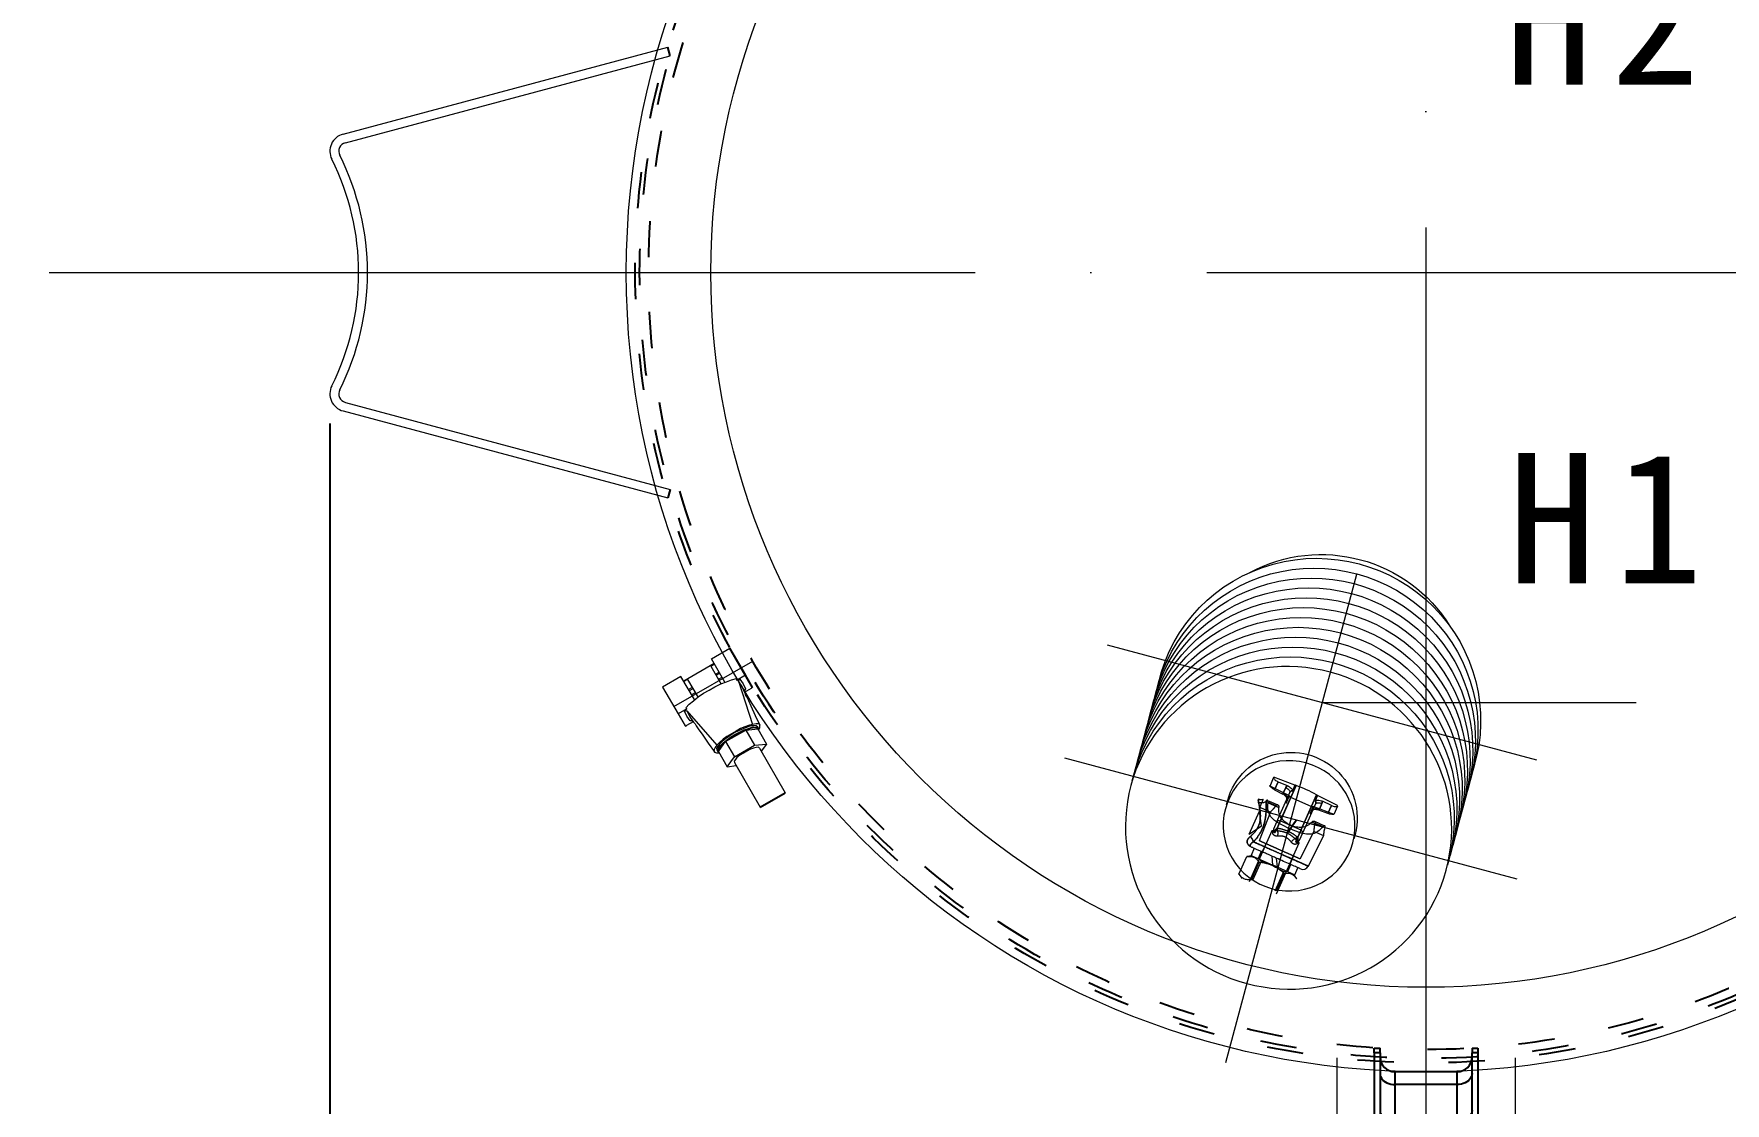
# Model space of a CAD drawing. Header units: millimetres. Extents: x 89051 to 218395, y -330386 to -125649.
# Drawn here: x 90001 to 90571, y -134581 to -134220 of the extents above; entities that cross this region are included whole.
import ezdxf

# ---------------------------------------------------------------- set-up
doc = ezdxf.new("R2010")
doc.units = ezdxf.units.MM
doc.header["$LTSCALE"] = 13
for name, pattern in [('1 实线', [0]), ('ACAD_ISO03W100', [1.18, 0.47, -0.71]), ('ACAD_ISO04W100', [30, 24, -3, 0, -3]), ('CENTER', [50.8, 31.75, -6.35, 6.35, -6.35]), ('HIDDEN', [9.525, 6.35, -3.175])]:
    doc.linetypes.add(name, pattern=pattern)
doc.layers.get('0').update_dxf_attribs({"color": 1, "linetype": 'CENTER'})
for name, color, linetype in [('CORE', 5, 'Continuous'), ('PDF_Visible (ANSI)', 7, 'Continuous'), ('PDF_Visible Narrow (ANSI)', 7, 'Continuous'), ('几何体', 7, 'Continuous'), ('粗实线', 4, 'Continuous')]:
    doc.layers.add(name, color=color, linetype=linetype)
doc.layers.add('图层1', color=1, linetype='CENTER', lineweight=13)
doc.layers.add('标注、文本', color=3, linetype='Continuous', lineweight=25)
doc.styles.get("Standard").update_dxf_attribs({"font": 'gbenor.shx', "bigfont": 'gbcbig.shx'})
doc.dimstyles.new('1-15', dxfattribs={"dimscale": 20, "dimtxt": 3.5, "dimasz": 2, "dimexe": 1.5, "dimexo": 0.5, "dimgap": 0.5, "dimtad": 1, "dimtoh": 1, "dimdec": 1, "dimdsep": 46, "dimtxsty": 'Standard', "dimcen": 2.5, "dimclrd": 3, "dimclre": 3, "dimclrt": 3, "dimadec": 0, "dimazin": 2, "dimtfac": 1, "dimtdec": 1, "dimtmove": 0, "dimatfit": 2, "dimfxl": 1, "dimarcsym": 0})

# ---------------------------------------------------------------- blocks, each defined once
blk = doc.blocks.new('*D565')
at = {"layer": 'Defpoints', "color": 0, "transparency": 16777216}
for p in [(89944.6, -133975.78), (90470.03, -133975.78), (90470.03, -134777.78)]:
    blk.add_point(p, dxfattribs=at)
at = {"layer": '标注、文本', "color": 3, "lineweight": -2, "transparency": 16777216}
for p, q in [((90460.03, -133975.78), (89914.6, -133975.78)), ((89944.6, -134737.78), (89944.6, -134015.78)), ((90460.03, -134777.78), (89914.6, -134777.78))]:
    blk.add_line(p, q, dxfattribs=at)
at = {"layer": '标注、文本', "color": 3, "transparency": 16777216}
for points in [[(89937.93, -134015.78), (89951.27, -134015.78), (89944.6, -133975.78)], [(89937.93, -134737.78), (89951.27, -134737.78), (89944.6, -134777.78)]]:
    blk.add_solid(points, dxfattribs=at)
at = {"layer": '标注、文本', "color": 3, "transparency": 16777216, "insert": (89899.6, -134376.78), "char_height": 70, "attachment_point": 5, "rotation": 90}
blk.add_mtext('838', dxfattribs=at)
blk = doc.blocks.new('*D567')
at = {"layer": 'Defpoints', "color": 0, "transparency": 16777216}
for p in [(90825.93, -134295.7), (90100.62, -134341.66), (90825.93, -134923.23)]:
    blk.add_point(p, dxfattribs=at)
at = {"layer": '标注、文本', "color": 3, "lineweight": -2, "transparency": 16777216}
for p, q in [((90825.93, -134305.7), (90825.93, -134953.23)), ((90100.62, -134351.66), (90100.62, -134953.23)), ((90140.62, -134923.23), (90785.93, -134923.23))]:
    blk.add_line(p, q, dxfattribs=at)
at = {"layer": '标注、文本', "color": 3, "transparency": 16777216}
for points in [[(90140.62, -134916.56), (90140.62, -134929.9), (90100.62, -134923.23)], [(90785.93, -134916.56), (90785.93, -134929.9), (90825.93, -134923.23)]]:
    blk.add_solid(points, dxfattribs=at)
at = {"layer": '标注、文本', "color": 3, "transparency": 16777216, "insert": (90463.27, -134878.23), "char_height": 70, "attachment_point": 5}
blk.add_mtext('761', dxfattribs=at)
blk = doc.blocks.new('*D580')
at = {"layer": 'Defpoints', "color": 0, "transparency": 16777216}
for p in [(90794.78, -134113.29), (90674.31, -134182.84), (90940.67, -134217.79), (90006.08, -134300.78), (90933.98, -134300.78)]:
    blk.add_point(p, dxfattribs=at)
at = {"layer": '标注、文本', "color": 3, "lineweight": -2, "transparency": 16777216}
for p, q in [((90803.44, -134108.29), (90909.88, -134046.83)), ((90943.98, -134300.78), (90977.93, -134300.78))]:
    blk.add_line(p, q, dxfattribs=at)
blk.add_arc((90470.03, -134300.78), 477.9, 4.797, 25.203, dxfattribs=at)
at = {"layer": '标注、文本', "color": 3, "transparency": 16777216}
for points in [[(90896.53, -134100.36), (90908.34, -134094.19), (90883.9, -134061.83)], [(90952.92, -134260.53), (90939.6, -134261.09), (90947.93, -134300.78)]]:
    blk.add_solid(points, dxfattribs=at)
at = {"layer": '标注、文本', "color": 3, "transparency": 16777216, "insert": (90975.11, -134165.44), "char_height": 70, "attachment_point": 5, "rotation": 285}
blk.add_mtext('30°', dxfattribs=at)
blk = doc.blocks.new('WRWEF RGERG')
at = {"layer": '几何体'}
for p, q in [((96038.29, -127924.02), (96038.29, -127922.02)), ((96096.7, -127922.02), (96038.29, -127922.02)), ((96096.7, -127924.02), (96096.7, -127922.02)), ((96096.7, -127922.02), (96098.29, -127922.02)), ((96098.29, -127922.02), (96098.29, -127924.02)), ((96096.7, -127924.02), (96038.29, -127924.02)), ((96055.79, -127929.02), (96055.79, -127950.02)), ((96073.53, -127950.02), (96073.53, -127929.02)), ((96086, -127929.02), (96073.53, -127929.02)), ((96086, -127950.02), (96086, -127929.02)), ((96090.29, -127929.02), (96086, -127929.02)), ((96090.29, -127950.02), (96090.29, -127929.02)), ((96096.7, -127924.02), (96098.29, -127924.02)), ((96059.27, -127944.52), (96059.27, -127934.52)), ((96069.27, -127934.52), (96069.27, -127944.52)), ((96073.53, -127950.02), (96086, -127950.02)), ((96086, -127950.02), (96090.29, -127950.02)), ((96038.29, -127955.02), (96096.7, -127955.02)), ((96038.29, -127957.02), (96038.29, -127955.02)), ((96096.7, -127957.02), (96038.29, -127957.02)), ((96096.7, -127957.02), (96096.7, -127955.02)), ((96098.29, -127955.02), (96096.7, -127955.02)), ((96098.29, -127957.02), (96096.7, -127957.02)), ((96098.29, -127955.02), (96098.29, -127957.02))]:
    blk.add_line(p, q, dxfattribs=at)
at = {"layer": '几何体', "flags": 128}
for points in [[(96077.26, -127924.02), (96076.73, -127924.07), (96076.21, -127924.22), (96075.71, -127924.47), (96075.24, -127924.81), (96074.82, -127925.24), (96074.44, -127925.74), (96074.12, -127926.31), (96073.86, -127926.94), (96073.68, -127927.61), (96073.56, -127928.3), (96073.53, -127929.02)], [(96089.74, -127924.02), (96089.21, -127924.07), (96088.68, -127924.22), (96088.18, -127924.47), (96087.72, -127924.81), (96087.29, -127925.24), (96086.91, -127925.74), (96086.59, -127926.31), (96086.34, -127926.94), (96086.15, -127927.61), (96086.04, -127928.3), (96086, -127929.02)], [(96077.26, -127955.02), (96076.73, -127954.96), (96076.21, -127954.81), (96075.71, -127954.56), (96075.24, -127954.22), (96074.82, -127953.79), (96074.44, -127953.29), (96074.12, -127952.72), (96073.86, -127952.09), (96073.68, -127951.42), (96073.56, -127950.73), (96073.53, -127950.02)], [(96089.74, -127955.02), (96089.21, -127954.96), (96088.68, -127954.81), (96088.18, -127954.56), (96087.72, -127954.22), (96087.29, -127953.79), (96086.91, -127953.29), (96086.59, -127952.72), (96086.34, -127952.09), (96086.15, -127951.42), (96086.04, -127950.73), (96086, -127950.02)]]:
    blk.add_lwpolyline(points, dxfattribs=at)
at = {"layer": '几何体'}
for centre, start, end in [((96095.29, -127929.02), 90, 180), ((96095.29, -127950.02), 180, 270)]:
    blk.add_arc(centre, 5, start, end, dxfattribs=at)
for points, knots in [([(96055.79, -127929.02), (96055.79, -127928.68), (96055.79, -127928.36), (96055.79, -127927.71), (96055.79, -127927.39), (96055.79, -127926.79), (96055.79, -127926.5), (96055.79, -127925.96), (96055.79, -127925.7), (96055.79, -127925.24), (96055.79, -127925.03), (96055.79, -127924.67), (96055.79, -127924.52), (96055.79, -127924.27), (96055.79, -127924.17), (96055.79, -127924.05), (96055.79, -127924.02), (96055.79, -127924.02)], [0, 0, 0, 0, 0.125, 0.125, 0.25, 0.25, 0.375, 0.375, 0.5, 0.5, 0.625, 0.625, 0.75, 0.75, 0.875, 0.875, 1, 1, 1, 1]), ([(96073.53, -127929.02), (96073.46, -127929.02), (96073.39, -127929.02), (96073.25, -127929.02), (96073.04, -127929.02), (96072.82, -127929.02), (96072.39, -127929.02), (96072.09, -127929.02), (96071.16, -127929.02), (96070.52, -127929.02), (96069.5, -127929.02), (96069.15, -127929.02), (96068.44, -127929.02), (96068.08, -127929.02), (96066.98, -127929.02), (96066.24, -127929.02), (96064.71, -127929.02), (96063.93, -127929.02), (96062.33, -127929.02), (96061.51, -127929.02), (96059.88, -127929.02), (96059.06, -127929.02), (96057.43, -127929.02), (96056.6, -127929.02), (96055.79, -127929.02)], [0, 0, 0, 0, 0.015625, 0.015625, 0.03125, 0.0625, 0.0625, 0.125, 0.125, 0.25, 0.25, 0.3125, 0.3125, 0.375, 0.375, 0.5, 0.5, 0.625, 0.625, 0.75, 0.75, 0.875, 0.875, 1, 1, 1, 1]), ([(96059.27, -127934.52), (96059.27, -127934.18), (96059.3, -127933.84), (96059.43, -127933.19), (96059.54, -127932.86), (96059.8, -127932.24), (96059.96, -127931.95), (96060.34, -127931.4), (96060.56, -127931.14), (96061.05, -127930.67), (96061.31, -127930.47), (96061.88, -127930.11), (96062.18, -127929.96), (96062.79, -127929.73), (96063.11, -127929.64), (96063.76, -127929.53), (96064.08, -127929.51), (96064.73, -127929.53), (96065.05, -127929.57), (96065.66, -127929.7), (96065.96, -127929.8), (96066.55, -127930.05), (96066.82, -127930.21), (96067.34, -127930.56), (96067.58, -127930.76), (96068.03, -127931.21), (96068.23, -127931.45), (96068.5, -127931.85), (96068.58, -127931.98), (96068.74, -127932.27), (96068.81, -127932.42), (96069, -127932.87), (96069.1, -127933.19), (96069.23, -127933.84), (96069.27, -127934.17), (96069.27, -127934.52)], [0, 0, 0, 0, 0.0625, 0.0625, 0.125, 0.125, 0.1875, 0.1875, 0.25, 0.25, 0.3125, 0.3125, 0.375, 0.375, 0.4375, 0.4375, 0.5, 0.5, 0.5625, 0.5625, 0.625, 0.625, 0.6875, 0.6875, 0.75, 0.75, 0.8125, 0.8125, 0.84375, 0.84375, 0.875, 0.875, 0.9375, 0.9375, 1, 1, 1, 1]), ([(96069.27, -127944.52), (96069.27, -127944.85), (96069.23, -127945.19), (96069.1, -127945.84), (96069, -127946.16), (96068.74, -127946.76), (96068.59, -127947.05), (96068.23, -127947.58), (96068.02, -127947.83), (96067.58, -127948.27), (96067.33, -127948.48), (96066.81, -127948.83), (96066.54, -127948.98), (96065.96, -127949.23), (96065.66, -127949.33), (96065.04, -127949.46), (96064.73, -127949.5), (96064.09, -127949.52), (96063.76, -127949.5), (96063.12, -127949.39), (96062.8, -127949.31), (96062.33, -127949.13), (96062.18, -127949.06), (96061.88, -127948.91), (96061.74, -127948.83), (96061.32, -127948.57), (96061.05, -127948.36), (96060.56, -127947.89), (96060.35, -127947.64), (96059.97, -127947.09), (96059.8, -127946.79), (96059.54, -127946.17), (96059.44, -127945.85), (96059.3, -127945.19), (96059.27, -127944.85), (96059.27, -127944.52)], [0, 0, 0, 0, 0.0625, 0.0625, 0.125, 0.125, 0.1875, 0.1875, 0.25, 0.25, 0.3125, 0.3125, 0.375, 0.375, 0.4375, 0.4375, 0.5, 0.5, 0.5625, 0.5625, 0.625, 0.625, 0.65625, 0.65625, 0.6875, 0.6875, 0.75, 0.75, 0.8125, 0.8125, 0.875, 0.875, 0.9375, 0.9375, 1, 1, 1, 1]), ([(96055.79, -127950.02), (96056.61, -127950.02), (96057.42, -127950.02), (96059.04, -127950.02), (96059.86, -127950.02), (96061.49, -127950.02), (96062.31, -127950.02), (96063.91, -127950.02), (96064.69, -127950.02), (96066.22, -127950.02), (96066.97, -127950.02), (96068.07, -127950.02), (96068.43, -127950.02), (96069.14, -127950.02), (96069.49, -127950.02), (96071.19, -127950.02), (96072.43, -127950.02), (96073.53, -127950.02)], [0, 0, 0, 0, 0.125, 0.125, 0.25, 0.25, 0.375, 0.375, 0.5, 0.5, 0.625, 0.625, 0.6875, 0.6875, 0.75, 0.75, 1, 1, 1, 1]), ([(96055.79, -127955.02), (96055.79, -127955.02), (96055.79, -127954.98), (96055.79, -127954.89), (96055.79, -127954.85), (96055.79, -127954.76), (96055.79, -127954.7), (96055.79, -127954.51), (96055.79, -127954.36), (96055.79, -127954), (96055.79, -127953.79), (96055.79, -127953.33), (96055.79, -127953.08), (96055.79, -127952.67), (96055.79, -127952.53), (96055.79, -127952.24), (96055.79, -127952.1), (96055.79, -127951.64), (96055.79, -127951.33), (96055.79, -127950.68), (96055.79, -127950.35), (96055.79, -127950.02)], [0, 0, 0, 0, 0.125, 0.125, 0.1875, 0.1875, 0.25, 0.25, 0.375, 0.375, 0.5, 0.5, 0.625, 0.625, 0.6875, 0.6875, 0.75, 0.75, 0.875, 0.875, 1, 1, 1, 1])]:
    blk.add_open_spline(points, degree=3, knots=knots, dxfattribs=at)

msp = doc.modelspace()

# ---------------------------------------------------------------- linework, layer by layer
at = {"color": 7, "linetype": '1 实线', "lineweight": 0}
for p, q in [((90105.06, -134254.1), (90214.54, -134224.77)), ((90105.84, -134257), (90215.32, -134227.67)), ((90105.84, -134344.55), (90215.32, -134373.89)), ((90105.06, -134347.45), (90214.54, -134376.79)), ((90440.03, -134565.58), (90440.03, -134777.78)), ((90500.03, -134565.58), (90500.03, -134777.78))]:
    msp.add_line(p, q, dxfattribs=at)
at = {"color": 7, "linetype": 'Continuous', "lineweight": 15}
for p, q in [((90417.46, -134473.91), (90418.69, -134471.15)), ((90418.69, -134471.15), (90418.76, -134470.97)), ((90425.8, -134473.68), (90418.76, -134470.97)), ((90420.18, -134472.46), (90418.97, -134475.17)), ((90420.18, -134472.46), (90423.27, -134473.76)), ((90418.97, -134475.17), (90421.83, -134476.68)), ((90420.77, -134483.67), (90424.13, -134476.12)), ((90421.83, -134476.68), (90421.95, -134476.36)), ((90421.95, -134476.36), (90422.81, -134474.44)), ((90421.95, -134476.36), (90422.28, -134476.54)), ((90422.28, -134476.54), (90422.58, -134476.74)), ((90422.58, -134476.74), (90422.85, -134476.96)), ((90422.81, -134474.44), (90423.27, -134473.76)), ((90422.81, -134474.44), (90423.14, -134474.62)), ((90422.85, -134476.96), (90423.06, -134477.19)), ((90423.06, -134477.19), (90423.21, -134477.42)), ((90423.14, -134474.62), (90423.44, -134474.82)), ((90423.21, -134477.42), (90423.3, -134477.65)), ((90423.32, -134477.86), (90423.28, -134478.05)), ((90423.3, -134477.65), (90423.32, -134477.86)), ((90423.44, -134474.82), (90423.7, -134475.04)), ((90423.7, -134475.04), (90423.91, -134475.27)), ((90423.91, -134475.27), (90424.06, -134475.5)), ((90424.06, -134475.5), (90424.15, -134475.73)), ((90424.18, -134475.94), (90424.13, -134476.12)), ((90424.15, -134475.73), (90424.18, -134475.94)), ((90425.8, -134473.68), (90425, -134475.49)), ((90433.51, -134477.11), (90432.7, -134478.93)), ((90440.23, -134480.53), (90433.51, -134477.11)), ((90414.72, -134479.45), (90414.64, -134479.62)), ((90416.11, -134479), (90416.09, -134479.04)), ((90416.64, -134478.75), (90416.57, -134478.72)), ((90416.64, -134478.75), (90420.11, -134480.29)), ((90420.45, -134481.15), (90416.84, -134479.54)), ((90429.48, -134487.46), (90432.81, -134479.99)), ((90431.96, -134481.91), (90432.07, -134481.75)), ((90432.07, -134481.75), (90432.24, -134481.63)), ((90432.24, -134481.63), (90432.46, -134481.55)), ((90432.46, -134481.55), (90432.74, -134481.5)), ((90432.74, -134481.5), (90433.05, -134481.51)), ((90432.81, -134479.99), (90432.92, -134479.83)), ((90432.92, -134479.83), (90433.09, -134479.71)), ((90433.05, -134481.51), (90433.39, -134481.55)), ((90433.09, -134479.71), (90433.32, -134479.62)), ((90433.32, -134479.62), (90433.59, -134479.58)), ((90433.39, -134481.55), (90433.74, -134481.64)), ((90433.59, -134479.58), (90433.91, -134479.58)), ((90433.74, -134481.64), (90434.09, -134481.77)), ((90433.91, -134479.58), (90434.24, -134479.63)), ((90434.09, -134481.77), (90433.93, -134482.07)), ((90436.98, -134483.19), (90433.93, -134482.07)), ((90434.95, -134479.85), (90434.09, -134481.77)), ((90434.24, -134479.63), (90434.6, -134479.72)), ((90434.6, -134479.72), (90434.95, -134479.85)), ((90435.15, -134479.04), (90434.95, -134479.85)), ((90438.18, -134480.47), (90435.15, -134479.04)), ((90436.98, -134483.19), (90438.18, -134480.47)), ((90440.15, -134480.71), (90438.92, -134483.47)), ((90440.15, -134480.71), (90440.23, -134480.53)), ((90435.15, -134487.7), (90431.54, -134486.09)), ((90432.41, -134485.77), (90435.87, -134487.31)), ((90435.95, -134487.34), (90435.87, -134487.31)), ((90412.15, -134494.92), (90411.1, -134497.29)), ((90430.27, -134501.01), (90435.57, -134490.6)), ((90406.97, -134503.63), (90409.63, -134497.66)), ((90411.48, -134497.47), (90409.63, -134497.66)), ((90411.1, -134497.29), (90418.45, -134500.57)), ((90411.19, -134505.51), (90413.85, -134499.54)), ((90418.45, -134500.57), (90418.14, -134497.58)), ((90419.82, -134501.18), (90418.45, -134500.57)), ((90419.51, -134498.19), (90419.82, -134501.18)), ((90419.82, -134501.18), (90425.8, -134503.84)), ((90406.97, -134503.63), (90408.07, -134505.14)), ((90419.63, -134509.27), (90422.29, -134503.3)), ((90426.51, -134505.18), (90425.41, -134503.67)), ((90425.8, -134503.84), (90426.86, -134501.47))]:
    msp.add_line(p, q, dxfattribs=at)
at = {"color": 7, "linetype": 'HIDDEN', "lineweight": 0}
for p, q in [((90418.97, -134475.17), (90420.18, -134472.46)), ((90424.02, -134477.26), (90417.33, -134473.85)), ((90426.23, -134473.74), (90419.85, -134488.07)), ((90424.51, -134477.73), (90420.97, -134485.68)), ((90421.95, -134476.36), (90421.83, -134476.68)), ((90422.81, -134474.44), (90421.95, -134476.36)), ((90421.95, -134476.36), (90422.28, -134476.54)), ((90422.28, -134476.54), (90422.58, -134476.74)), ((90422.58, -134476.74), (90422.85, -134476.96)), ((90423.27, -134473.76), (90422.81, -134474.44)), ((90422.81, -134474.44), (90423.14, -134474.62)), ((90422.85, -134476.96), (90423.06, -134477.19)), ((90422.95, -134479.66), (90424.02, -134477.26)), ((90423.06, -134477.19), (90423.21, -134477.42)), ((90423.14, -134474.62), (90423.44, -134474.82)), ((90423.21, -134477.42), (90423.3, -134477.65)), ((90423.32, -134477.86), (90423.28, -134478.05)), ((90423.3, -134477.65), (90423.32, -134477.86)), ((90423.44, -134474.82), (90423.7, -134475.04)), ((90423.7, -134475.04), (90423.91, -134475.27)), ((90423.91, -134475.27), (90424.06, -134475.5)), ((90424.06, -134475.5), (90424.15, -134475.73)), ((90424.18, -134475.94), (90424.13, -134476.12)), ((90424.15, -134475.73), (90424.18, -134475.94)), ((90431.36, -134480.78), (90424.51, -134477.73)), ((90433.18, -134476.84), (90426.8, -134491.17)), ((90410.49, -134490.18), (90413.94, -134482.42)), ((90417.6, -134482.6), (90413.84, -134492.39)), ((90414.55, -134487.34), (90413.94, -134482.42)), ((90414.64, -134479.62), (90413.99, -134481.07)), ((90413.99, -134481.07), (90417.6, -134482.68)), ((90416.09, -134479.04), (90419.45, -134480.53)), ((90416.64, -134478.75), (90416.57, -134478.72)), ((90416.84, -134479.54), (90420.45, -134481.15)), ((90418.7, -134488.33), (90420.77, -134483.67)), ((90420.11, -134480.29), (90420.01, -134480.25)), ((90431.36, -134480.78), (90427.82, -134488.73)), ((90430.97, -134483.23), (90432.04, -134480.83)), ((90431.96, -134481.91), (90432.07, -134481.75)), ((90439.05, -134483.52), (90432.04, -134480.83)), ((90432.07, -134481.75), (90432.24, -134481.63)), ((90432.24, -134481.63), (90432.46, -134481.55)), ((90432.46, -134481.55), (90432.74, -134481.5)), ((90432.74, -134481.5), (90433.05, -134481.51)), ((90432.81, -134479.99), (90432.92, -134479.83)), ((90432.92, -134479.83), (90433.09, -134479.71)), ((90433.05, -134481.51), (90433.39, -134481.55)), ((90433.09, -134479.71), (90433.32, -134479.62)), ((90433.32, -134479.62), (90433.59, -134479.58)), ((90433.39, -134481.55), (90433.74, -134481.64)), ((90433.59, -134479.58), (90433.91, -134479.58)), ((90433.74, -134481.64), (90434.09, -134481.77)), ((90433.91, -134479.58), (90434.24, -134479.63)), ((90433.93, -134482.07), (90434.09, -134481.77)), ((90434.09, -134481.77), (90434.95, -134479.85)), ((90434.24, -134479.63), (90434.6, -134479.72)), ((90434.6, -134479.72), (90434.95, -134479.85)), ((90434.95, -134479.85), (90435.15, -134479.04)), ((90438.18, -134480.47), (90436.98, -134483.19)), ((90418.11, -134489.04), (90410.46, -134506.21)), ((90410.49, -134490.18), (90414.55, -134487.34)), ((90419.16, -134489.62), (90419.85, -134488.07)), ((90419.85, -134488.07), (90421.33, -134484.74)), ((90420.97, -134485.68), (90427.82, -134488.73)), ((90426.8, -134491.17), (90428.28, -134487.85)), ((90427.38, -134492.19), (90429.48, -134487.46)), ((90427.61, -134498.52), (90432.37, -134489.18)), ((90431.54, -134486.09), (90435.15, -134487.7)), ((90432.32, -134489.23), (90435.52, -134490.65)), ((90432.5, -134485.81), (90432.41, -134485.77)), ((90432.67, -134486.42), (90436.03, -134487.92)), ((90435.95, -134487.34), (90435.87, -134487.31)), ((90416.02, -134493.36), (90414.8, -134496.1)), ((90419.6, -134510.28), (90427.24, -134493.11)), ((90426.11, -134492.72), (90426.8, -134491.17)), ((90414.43, -134499.29), (90411.54, -134505.8)), ((90414.53, -134495.98), (90413.47, -134498.35)), ((90413.88, -134498.53), (90414.43, -134499.29)), ((90414.43, -134499.29), (90416.16, -134500.06)), ((90423.43, -134502.78), (90424.49, -134500.41)), ((90424.21, -134500.29), (90425.43, -134497.55)), ((90419.19, -134509.2), (90422.08, -134502.7)), ((90420.52, -134502), (90422.08, -134502.7)), ((90422.08, -134502.7), (90423.02, -134502.6)), ((90427.71, -134501.85), (90427.71, -134501.85))]:
    msp.add_line(p, q, dxfattribs=at)
at = {"color": 8, "linetype": 'Continuous', "lineweight": 15}
for p, q in [((90421.33, -134484.74), (90426.23, -134473.74)), ((90428.28, -134487.85), (90433.18, -134476.84))]:
    msp.add_line(p, q, dxfattribs=at)
at = {"color": 7, "linetype": '1 实线', "lineweight": 0}
for radius in [269.5, 241]:
    msp.add_circle((90470.03, -134300.78), radius, dxfattribs=at)
for centre, radius, start, end in [((90106.62, -134259.9), 6, 105, 206.6929), ((90106.62, -134259.9), 3, 105, 206.6929), ((90025.32, -134300.78), 88, 333.3071, 26.6929), ((90025.32, -134300.78), 85, 333.3071, 26.6929), ((90106.62, -134341.66), 6, 153.3071, 255), ((90106.62, -134341.66), 3, 153.3071, 255)]:
    msp.add_arc(centre, radius, start, end, dxfattribs=at)
at = {"color": 7, "linetype": 'HIDDEN', "lineweight": 0}
for centre, radius, start, end in [((90424.92, -134476.82), 1, 206.357, 246), ((90414.21, -134477.18), 2.33, 254.2545, 282.6116), ((90431.77, -134479.87), 1, 246, 285.643), ((90450.37, -134428.88), 68.3, 241.8525, 242.8056), ((90419.61, -134488.74), 1, 156, 242.8056), ((90420.57, -134486.59), 1, 66, 156), ((90414.92, -134489.86), 5.25, 349.5748, 19.9518), ((90427.42, -134489.64), 1, 336, 66), ((90409.06, -134493.28), 2.86, 11.276, 53.7202), ((90428.77, -134496.03), 5.25, 112.0482, 142.4252), ((90426.46, -134491.79), 1, 249.1944, 336), ((90450.37, -134428.88), 68.3, 249.1944, 250.1516)]:
    msp.add_arc(centre, radius, start, end, dxfattribs=at)
at = {"color": 7, "linetype": 'Continuous', "lineweight": 15}
for centre, radius, start, end in [((90425.87, -134474.67), 1, 69.1944, 93.9344), ((90401.97, -134537.58), 68.3, 62.8056, 69.1944), ((90432.72, -134477.73), 1, 38.0656, 62.8056), ((90414.21, -134477.18), 2.33, 254.2545, 282.6116), ((90409.06, -134493.28), 2.86, 11.276, 53.7202), ((90412.11, -134492.71), 2, 232.5294, 246), ((90428.53, -134500.02), 2, 245.9999, 332.7374)]:
    msp.add_arc(centre, radius, start, end, dxfattribs=at)
at = {"color": 7, "linetype": '1 实线', "lineweight": 0, "extrusion": (0, 0, -1)}
for centre, major_axis, ratio, start_param, end_param in [((90435.03, -134445.78), (-48.78, 13.07), 0.987688, 7.090375, 8.617588), ((90432.6, -134454.84), (-53.13, 14.24), 0.987688, 6.251503, 9.45646), ((90433.49, -134451.51), (-53.13, 14.24), 0.987688, 6.251503, 9.45646), ((90430.82, -134461.49), (-53.13, 14.24), 0.987688, 6.251503, 9.45646), ((90431.71, -134458.16), (-53.13, 14.24), 0.987688, 6.251503, 9.45646), ((90429.93, -134464.81), (-53.13, 14.24), 0.987688, 6.251503, 9.45646), ((90428.15, -134471.46), (-53.13, 14.24), 0.987688, 6.251503, 9.45646), ((90429.04, -134468.14), (-53.13, 14.24), 0.987688, 6.251503, 9.45646), ((90426.37, -134478.11), (-53.13, 14.24), 0.987688, 6.251503, 9.45646), ((90427.26, -134474.78), (-53.13, 14.24), 0.987688, 6.251503, 9.45646), ((90424.59, -134484.76), (-53.13, 14.24), 0.987688, 6.252151, 9.455812), ((90425.48, -134481.43), (-53.13, 14.24), 0.987688, 6.251503, 9.45646), ((90424.65, -134484.54), (-21.47, 5.75), 0.987515, 6.216989, 9.490974)]:
    msp.add_ellipse(centre, major_axis=major_axis, ratio=ratio, start_param=start_param, end_param=end_param, dxfattribs=at)
for centre, major_axis, ratio in [((90423.71, -134488.01), (-53.13, 14.24), 0.987688), ((90423.89, -134487.34), (-21.47, 5.75), 0.987515)]:
    msp.add_ellipse(centre, major_axis=major_axis, ratio=ratio, dxfattribs=at)
at = {"color": 7, "linetype": 'Continuous', "lineweight": 15}
for centre, start_param, end_param in [((90419.28, -134474.72), 1.570796, 1.571747), ((90437.1, -134482.66), 4.711438, 4.712389)]:
    msp.add_ellipse(centre, major_axis=(1.63, 3.65), ratio=0.5, start_param=start_param, end_param=end_param, dxfattribs=at)
for points, knots in [([(90418.69, -134471.15), (90418.68, -134471.21), (90418.68, -134471.32), (90418.92, -134471.64), (90419.32, -134472), (90419.78, -134472.28), (90420.08, -134472.41), (90420.18, -134472.46)], [0, 0, 0, 0, 0.226703, 0.453689, 0.674639, 0.893771, 1, 1, 1, 1]), ([(90415.14, -134478.41), (90415.04, -134478.46), (90414.71, -134478.59), (90414.16, -134478.59), (90413.79, -134478.43), (90413.64, -134478.37)], [0, 0, 0, 0, 0.216465, 0.685811, 1, 1, 1, 1]), ([(90415.16, -134478.46), (90415.15, -134478.48), (90415.13, -134478.51), (90414.91, -134479.02), (90414.75, -134479.38), (90414.72, -134479.45)], [0, 0, 0, 0, 0.4993083, 0.9062927, 1, 1, 1, 1]), ([(90418.97, -134475.17), (90418.78, -134475.06), (90418.4, -134474.84), (90417.94, -134474.45), (90417.63, -134474.14), (90417.48, -134473.94), (90417.46, -134473.92), (90417.45, -134473.91)], [0, 0, 0, 0, 0.212122, 0.424388, 0.632518, 0.834235, 1, 1, 1, 1]), ([(90423.17, -134478.44), (90423.17, -134478.27), (90423.18, -134477.91), (90422.85, -134477.43), (90422.38, -134477), (90422, -134476.78), (90421.83, -134476.68)], [0, 0, 0, 0, 0.231812, 0.512298, 0.79357, 1, 1, 1, 1]), ([(90423.27, -134473.76), (90423.52, -134473.88), (90424.02, -134474.12), (90424.6, -134474.59), (90424.91, -134475), (90425.04, -134475.32), (90425.01, -134475.44), (90425, -134475.49)], [0, 0, 0, 0, 0.272264, 0.543354, 0.806307, 0.917665, 1, 1, 1, 1]), ([(90425, -134475.49), (90424.98, -134475.49), (90424.84, -134475.5), (90424.6, -134475.57), (90424.31, -134475.79), (90424.19, -134476.01), (90424.13, -134476.12)], [0, 0, 0, 0, 0.05344, 0.349924, 0.66436, 1, 1, 1, 1]), ([(90410.75, -134490.97), (90411.32, -134490.47), (90412.35, -134489.57), (90413.6, -134487.63), (90414.18, -134485.53), (90414.25, -134483.33), (90413.97, -134481.13), (90413.71, -134480), (90413.58, -134479.42)], [0, 0, 0, 0, 0.182869, 0.330834, 0.479144, 0.627187, 0.808681, 1, 1, 1, 1]), ([(90416.11, -134479), (90416.14, -134479.53), (90416.21, -134480.78), (90416.16, -134483.14), (90415.78, -134485.77), (90414.96, -134488.29), (90413.58, -134490.75), (90412.47, -134492.03), (90411.87, -134492.72)], [0, 0, 0, 0, 0.139514, 0.3243, 0.481762, 0.645733, 0.808421, 1, 1, 1, 1]), ([(90416.09, -134479.04), (90415.98, -134479.15), (90415.77, -134479.4), (90415.26, -134479.61), (90414.86, -134479.62), (90414.64, -134479.62)], [0, 0, 0, 0, 0.292573, 0.614726, 1, 1, 1, 1]), ([(90416.57, -134478.72), (90416.52, -134478.71), (90416.42, -134478.69), (90416.26, -134478.8), (90416.16, -134478.94), (90416.11, -134479)], [0, 0, 0, 0, 0.366385, 0.73366, 1, 1, 1, 1]), ([(90416.84, -134479.54), (90416.85, -134479.44), (90416.87, -134479.22), (90416.82, -134478.96), (90416.74, -134478.81), (90416.67, -134478.76), (90416.64, -134478.75)], [0, 0, 0, 0, 0.271472, 0.541974, 0.837873, 1, 1, 1, 1]), ([(90423.94, -134488.24), (90422.83, -134487.72), (90421.16, -134486.95), (90419.27, -134485.76), (90418.09, -134484.75), (90417.23, -134483.57), (90416.76, -134482.18), (90416.67, -134480.81), (90416.79, -134479.89), (90416.84, -134479.54)], [0, 0, 0, 0, 0.261736, 0.392969, 0.524295, 0.655604, 0.786629, 0.918439, 1, 1, 1, 1]), ([(90420.11, -134480.29), (90420.18, -134480.34), (90420.32, -134480.44), (90420.45, -134480.76), (90420.45, -134481.03), (90420.45, -134481.15)], [0, 0, 0, 0, 0.3698867, 0.7034555, 1, 1, 1, 1]), ([(90431.54, -134486.09), (90431.21, -134486.41), (90430.37, -134487.21), (90428.8, -134487.9), (90426.88, -134487.94), (90424.93, -134487.41), (90423.15, -134486.53), (90421.7, -134485.38), (90420.73, -134483.93), (90420.39, -134482.46), (90420.43, -134481.49), (90420.45, -134481.15)], [0, 0, 0, 0, 0.089615, 0.221363, 0.348002, 0.468039, 0.583548, 0.696763, 0.813445, 0.935236, 1, 1, 1, 1]), ([(90433.93, -134482.07), (90433.71, -134482), (90433.27, -134481.86), (90432.63, -134481.82), (90432.1, -134481.92), (90431.85, -134482.12), (90431.73, -134482.21)], [0, 0, 0, 0, 0.260672, 0.521157, 0.787349, 1, 1, 1, 1]), ([(90432.7, -134478.93), (90432.74, -134478.87), (90432.85, -134478.74), (90433.27, -134478.63), (90433.92, -134478.63), (90434.62, -134478.81), (90435.03, -134478.99), (90435.15, -134479.04)], [0, 0, 0, 0, 0.0997822, 0.2577358, 0.5631336, 0.8761849, 1, 1, 1, 1]), ([(90432.81, -134479.99), (90432.85, -134479.87), (90432.94, -134479.63), (90432.91, -134479.27), (90432.8, -134479.04), (90432.72, -134478.94), (90432.7, -134478.93)], [0, 0, 0, 0, 0.33564, 0.650076, 0.94656, 1, 1, 1, 1]), ([(90438.92, -134483.47), (90438.91, -134483.47), (90438.89, -134483.48), (90438.62, -134483.49), (90438.14, -134483.47), (90437.57, -134483.38), (90437.17, -134483.25), (90436.98, -134483.19)], [0, 0, 0, 0, 0.15553, 0.390958, 0.598532, 0.800532, 1, 1, 1, 1]), ([(90438.18, -134480.47), (90438.39, -134480.56), (90438.8, -134480.73), (90439.39, -134480.85), (90439.84, -134480.86), (90440.09, -134480.79), (90440.14, -134480.73), (90440.15, -134480.71)], [0, 0, 0, 0, 0.219315, 0.438629, 0.657824, 0.877172, 1, 1, 1, 1]), ([(90435.15, -134487.7), (90434.79, -134488.11), (90433.92, -134489.09), (90432.31, -134490.04), (90430.27, -134490.31), (90427.86, -134489.82), (90425.67, -134488.99), (90424.32, -134488.4), (90423.94, -134488.24)], [0, 0, 0, 0, 0.128291, 0.306114, 0.486238, 0.683626, 0.910693, 1, 1, 1, 1]), ([(90431.54, -134486.09), (90431.63, -134486.02), (90431.79, -134485.86), (90432.06, -134485.75), (90432.27, -134485.72), (90432.38, -134485.76), (90432.41, -134485.77)], [0, 0, 0, 0, 0.267328, 0.533113, 0.842483, 1, 1, 1, 1]), ([(90435.87, -134487.31), (90435.82, -134487.3), (90435.7, -134487.28), (90435.46, -134487.39), (90435.27, -134487.56), (90435.17, -134487.68), (90435.15, -134487.7)], [0, 0, 0, 0, 0.311905, 0.623821, 0.931284, 1, 1, 1, 1]), ([(90435.54, -134490.59), (90435.54, -134490.59), (90435.54, -134490.6), (90435.61, -134489.94), (90435.76, -134488.96), (90435.96, -134488.19), (90436.03, -134487.92)], [0, 0, 0, 0, 0.199016, 0.505149, 0.821936, 1, 1, 1, 1]), ([(90436.03, -134487.92), (90436.05, -134487.83), (90436.09, -134487.65), (90436.06, -134487.45), (90436, -134487.37), (90435.95, -134487.34), (90435.95, -134487.34)], [0, 0, 0, 0, 0.309294, 0.618055, 0.94119, 1, 1, 1, 1]), ([(90410.5, -134494.08), (90410.53, -134494.09), (90410.64, -134494.13), (90410.77, -134494.21), (90410.87, -134494.28), (90410.9, -134494.3)], [0, 0, 0, 0, 0.208467, 0.750038, 1, 1, 1, 1]), ([(90427.6, -134501.79), (90427.59, -134501.79), (90427.59, -134501.79), (90426.53, -134501.32), (90424.84, -134500.57), (90422.66, -134499.6), (90420.61, -134498.68), (90418.43, -134497.71), (90416.58, -134496.89), (90414.88, -134496.13), (90413.66, -134495.59), (90412.64, -134495.14), (90411.68, -134494.71), (90411.13, -134494.47), (90411.31, -134494.55), (90411.32, -134494.55)], [0, 0, 0, 0, 0.083522, 0.193798, 0.292408, 0.3841, 0.476004, 0.519801, 0.621136, 0.679781, 0.738475, 0.802606, 0.866782, 0.994951, 1, 1, 1, 1]), ([(90409.63, -134497.66), (90410.08, -134497.64), (90410.99, -134497.58), (90412.15, -134497.93), (90413.11, -134498.61), (90413.6, -134499.23), (90413.85, -134499.54)], [0, 0, 0, 0, 0.264604, 0.534947, 0.765343, 1, 1, 1, 1]), ([(90413.85, -134499.54), (90414.97, -134499.74), (90416.86, -134500.08), (90419.36, -134501.19), (90421.04, -134502.27), (90421.97, -134503.04), (90422.29, -134503.3)], [0, 0, 0, 0, 0.363593, 0.612792, 0.86871, 1, 1, 1, 1]), ([(90411.19, -134505.51), (90410.74, -134505.54), (90409.83, -134505.59), (90408.67, -134505.24), (90407.71, -134504.57), (90407.22, -134503.95), (90406.97, -134503.63)], [0, 0, 0, 0, 0.264604, 0.534947, 0.765343, 1, 1, 1, 1]), ([(90422.29, -134503.3), (90422.74, -134503.27), (90423.65, -134503.22), (90424.81, -134503.57), (90425.77, -134504.24), (90426.26, -134504.86), (90426.51, -134505.18)], [0, 0, 0, 0, 0.264604, 0.534947, 0.765343, 1, 1, 1, 1])]:
    msp.add_open_spline(points, degree=3, knots=knots, dxfattribs=at)
at = {"color": 7, "linetype": 'HIDDEN', "lineweight": 0}
for points, knots in [([(90413.63, -134478.39), (90413.63, -134478.39), (90413.67, -134478.26), (90413.47, -134478.57), (90413.55, -134479.19), (90413.58, -134479.42)], [0, 0, 0, 0, 0.001457, 0.625597, 1, 1, 1, 1]), ([(90422.95, -134479.66), (90422.96, -134479.59), (90422.99, -134479.27), (90423.05, -134478.72), (90423.2, -134478.26), (90423.28, -134478.05)], [0, 0, 0, 0, 0.136344, 0.586577, 1, 1, 1, 1]), ([(90423.28, -134478.05), (90423.2, -134478.26), (90423.05, -134478.72), (90422.99, -134479.27), (90422.96, -134479.59), (90422.95, -134479.66)], [0, 0, 0, 0, 0.413423, 0.863656, 1, 1, 1, 1]), ([(90422.95, -134479.66), (90423.07, -134479.38), (90423.24, -134478.95), (90423.19, -134478.57), (90423.17, -134478.44)], [0, 0, 0, 0, 0.662203, 1, 1, 1, 1]), ([(90423.24, -134478.43), (90423.24, -134478.34), (90423.22, -134478.13), (90423.28, -134478.04), (90423.31, -134477.99)], [0, 0, 0, 0, 0.437675, 1, 1, 1, 1]), ([(90424.13, -134476.12), (90424.19, -134476.01), (90424.31, -134475.79), (90424.6, -134475.57), (90424.84, -134475.5), (90424.98, -134475.49), (90425, -134475.49)], [0, 0, 0, 0, 0.33564, 0.650076, 0.94656, 1, 1, 1, 1]), ([(90413.58, -134479.42), (90413.66, -134479.77), (90413.87, -134480.68), (90414.15, -134482.35), (90414.23, -134484.14), (90414.11, -134485.81), (90413.57, -134487.68), (90412.34, -134489.59), (90411.32, -134490.48), (90410.75, -134490.97)], [0, 0, 0, 0, 0.120329, 0.314072, 0.419625, 0.529073, 0.673506, 0.818062, 1, 1, 1, 1]), ([(90411.87, -134492.72), (90412.47, -134492.03), (90413.57, -134490.77), (90414.93, -134488.36), (90415.68, -134486.12), (90416.03, -134484.1), (90416.21, -134481.97), (90416.18, -134480.22), (90416.13, -134479.25), (90416.11, -134479)], [0, 0, 0, 0, 0.190655, 0.349569, 0.509461, 0.622936, 0.736509, 0.93138, 1, 1, 1, 1]), ([(90419.45, -134480.53), (90419.22, -134480.83), (90418.67, -134481.55), (90417.96, -134482.29), (90417.56, -134482.68), (90417.61, -134482.63), (90417.62, -134482.62)], [0, 0, 0, 0, 0.232525, 0.561446, 0.891546, 1, 1, 1, 1]), ([(90419.45, -134480.53), (90419.51, -134480.46), (90419.62, -134480.32), (90419.81, -134480.22), (90419.94, -134480.22), (90420, -134480.24), (90420.01, -134480.25)], [0, 0, 0, 0, 0.302487, 0.604177, 0.927744, 1, 1, 1, 1]), ([(90431.96, -134481.91), (90431.84, -134482.11), (90431.6, -134482.53), (90431.24, -134482.94), (90431.02, -134483.18), (90430.97, -134483.23)], [0, 0, 0, 0, 0.4134228, 0.8636555, 1, 1, 1, 1]), ([(90430.97, -134483.23), (90431.02, -134483.18), (90431.24, -134482.94), (90431.6, -134482.53), (90431.84, -134482.11), (90431.96, -134481.91)], [0, 0, 0, 0, 0.1363445, 0.5865772, 1, 1, 1, 1]), ([(90431.73, -134482.21), (90431.69, -134482.24), (90431.4, -134482.42), (90431.17, -134482.81), (90431, -134483.18), (90430.97, -134483.23)], [0, 0, 0, 0, 0.1294795, 0.8669301, 1, 1, 1, 1]), ([(90431.98, -134481.85), (90431.97, -134481.88), (90431.93, -134481.96), (90431.88, -134482.1), (90431.73, -134482.19), (90431.72, -134482.19)], [0, 0, 0, 0, 0.274049, 0.970483, 1, 1, 1, 1]), ([(90432.7, -134478.93), (90432.72, -134478.94), (90432.8, -134479.04), (90432.91, -134479.27), (90432.94, -134479.63), (90432.85, -134479.87), (90432.81, -134479.99)], [0, 0, 0, 0, 0.05344, 0.349924, 0.66436, 1, 1, 1, 1]), ([(90418.17, -134489.07), (90418.14, -134489.07), (90418.09, -134489.07), (90418.28, -134489.06), (90418.39, -134489.06)], [0, 0, 0, 0, 0.368745, 1, 1, 1, 1]), ([(90419.41, -134489.05), (90419.25, -134489.05), (90418.7, -134489.04), (90418.42, -134489.05), (90418.23, -134489.06)], [0, 0, 0, 0, 0.3036875, 1, 1, 1, 1]), ([(90420.08, -134490.81), (90419.8, -134490.81), (90419.48, -134490.82), (90418.99, -134490.65), (90418.75, -134490.49), (90418.48, -134490.14), (90418.38, -134489.86), (90418.35, -134489.45), (90418.36, -134489.24), (90418.39, -134489.08), (90418.39, -134489.06)], [0, 0, 0, 0, 0.23485, 0.273776, 0.503367, 0.54344, 0.787346, 0.847818, 0.98021, 1, 1, 1, 1]), ([(90418.39, -134489.06), (90418.63, -134488.97), (90419.06, -134488.83), (90419.59, -134488.32), (90419.85, -134488.07), (90419.85, -134488.07)], [0, 0, 0, 0, 0.557787, 0.997553, 1, 1, 1, 1]), ([(90426.36, -134492.15), (90426.28, -134492.06), (90426, -134491.77), (90425.34, -134491.15), (90424.25, -134490.33), (90422.85, -134489.64), (90421.41, -134489.24), (90420.24, -134489.09), (90419.64, -134489.06), (90419.41, -134489.05)], [0, 0, 0, 0, 0.059142, 0.19591, 0.373095, 0.550947, 0.716442, 0.889189, 1, 1, 1, 1]), ([(90419.85, -134488.07), (90419.99, -134488.1), (90420.87, -134488.24), (90421.95, -134488.52), (90423.49, -134489.09), (90425.02, -134489.83), (90426.17, -134490.7), (90426.8, -134491.17)], [0, 0, 0, 0, 0.059845, 0.367115, 0.424332, 0.68662, 1, 1, 1, 1]), ([(90432.34, -134489.17), (90432.34, -134489.17), (90432.34, -134489.18), (90432.37, -134488.51), (90432.46, -134487.52), (90432.61, -134486.72), (90432.67, -134486.42)], [0, 0, 0, 0, 0.199474, 0.497182, 0.809084, 1, 1, 1, 1]), ([(90432.5, -134485.81), (90432.56, -134485.85), (90432.66, -134485.92), (90432.71, -134486.15), (90432.68, -134486.34), (90432.67, -134486.42)], [0, 0, 0, 0, 0.36243, 0.726288, 1, 1, 1, 1]), ([(90410.75, -134490.97), (90410.46, -134491.27), (90409.86, -134491.87), (90409.66, -134492.93), (90409.99, -134493.65), (90410.5, -134494.07), (90410.51, -134494.07), (90410.51, -134494.07)], [0, 0, 0, 0, 0.2248592, 0.449181, 0.7757164, 0.9433115, 1, 1, 1, 1]), ([(90410.9, -134494.3), (90410.9, -134494.3), (90410.91, -134494.31), (90410.73, -134494.12), (90410.74, -134493.77), (90411.12, -134493.22), (90411.62, -134492.88), (90411.87, -134492.72)], [0, 0, 0, 0, 0.069941, 0.258386, 0.588374, 0.800094, 1, 1, 1, 1]), ([(90430.27, -134500.91), (90430.27, -134500.91), (90430.28, -134500.91), (90429.91, -134500.75), (90429.19, -134500.43), (90428.11, -134499.95), (90426.77, -134499.35), (90425.18, -134498.64), (90423.07, -134497.71), (90421.28, -134496.91), (90419.14, -134495.96), (90417.05, -134495.03), (90414.34, -134493.82), (90412.71, -134493.09), (90412.01, -134492.78), (90411.87, -134492.72)], [0, 0, 0, 0, 0.046837, 0.123612, 0.202712, 0.278721, 0.357448, 0.427276, 0.499788, 0.618459, 0.624798, 0.738528, 0.850784, 0.968999, 1, 1, 1, 1]), ([(90427.53, -134498.48), (90427.5, -134498.47), (90427.44, -134498.44), (90426.65, -134498.09), (90425.64, -134497.64), (90424.03, -134496.92), (90421.89, -134495.97), (90419.75, -134495.02), (90417.87, -134494.18), (90416.22, -134493.44), (90414.85, -134492.84), (90413.95, -134492.43), (90413.95, -134492.43), (90413.95, -134492.43)], [0, 0, 0, 0, 0.116595, 0.187337, 0.26069, 0.358772, 0.457465, 0.541866, 0.619663, 0.702045, 0.797172, 0.909851, 1, 1, 1, 1]), ([(90424.61, -134492.83), (90424.59, -134492.8), (90424.28, -134492.38), (90423.61, -134491.66), (90422.73, -134491.17), (90422.21, -134490.99), (90421.64, -134490.82), (90420.99, -134490.77), (90420.37, -134490.79), (90420.18, -134490.8), (90420.08, -134490.81)], [0, 0, 0, 0, 0.025388, 0.321228, 0.556709, 0.571535, 0.626414, 0.885089, 0.935936, 1, 1, 1, 1]), ([(90427.04, -134492.91), (90427.03, -134492.92), (90426.93, -134493.05), (90426.66, -134493.32), (90426.32, -134493.52), (90425.9, -134493.61), (90425.58, -134493.57), (90425.16, -134493.38), (90424.87, -134493.15), (90424.66, -134492.9), (90424.61, -134492.83)], [0, 0, 0, 0, 0.019768, 0.152009, 0.376167, 0.45631, 0.662525, 0.72607, 0.928813, 1, 1, 1, 1]), ([(90427.14, -134493.03), (90427.05, -134492.92), (90426.89, -134492.72), (90426.52, -134492.32), (90426.36, -134492.15)], [0, 0, 0, 0, 0.569646, 1, 1, 1, 1]), ([(90426.8, -134491.17), (90426.8, -134491.17), (90426.79, -134491.47), (90426.77, -134492.22), (90426.94, -134492.64), (90427.04, -134492.91)], [0, 0, 0, 0, 0.002447, 0.372483, 1, 1, 1, 1]), ([(90427.04, -134492.91), (90427.12, -134493), (90427.24, -134493.14), (90427.2, -134493.1), (90427.19, -134493.08)], [0, 0, 0, 0, 0.636417, 1, 1, 1, 1])]:
    msp.add_open_spline(points, degree=3, knots=knots, dxfattribs=at)
at = {"color": 8, "linetype": 'Continuous', "lineweight": 15}
for points, knots in [([(90413.58, -134479.42), (90413.55, -134479.18), (90413.48, -134478.53), (90413.57, -134478.45), (90413.63, -134478.39)], [0, 0, 0, 0, 0.360768, 1, 1, 1, 1]), ([(90410.51, -134494.07), (90410.51, -134494.07), (90410.53, -134494.08), (90410.43, -134494.01), (90410.16, -134493.78), (90409.77, -134493.23), (90409.67, -134492.41), (90410.13, -134491.53), (90410.61, -134491.1), (90410.75, -134490.97)], [0, 0, 0, 0, 0.033425, 0.063804, 0.220681, 0.380977, 0.663809, 0.897661, 1, 1, 1, 1]), ([(90411.87, -134492.72), (90411.75, -134492.79), (90411.35, -134493.03), (90410.89, -134493.51), (90410.67, -134494.01), (90410.91, -134494.31), (90410.9, -134494.3), (90410.9, -134494.3)], [0, 0, 0, 0, 0.089163, 0.303876, 0.580335, 0.922227, 1, 1, 1, 1]), ([(90411.87, -134492.72), (90412.26, -134492.89), (90413.02, -134493.23), (90414.53, -134493.9), (90416.13, -134494.61), (90417.85, -134495.38), (90419.5, -134496.12), (90421.66, -134497.08), (90424.21, -134498.21), (90426.86, -134499.39), (90428.94, -134500.32), (90429.97, -134500.78), (90430.32, -134500.93), (90430.28, -134500.91), (90430.27, -134500.91)], [0, 0, 0, 0, 0.08065, 0.152535, 0.227178, 0.290918, 0.356985, 0.413245, 0.530447, 0.64536, 0.766539, 0.899876, 0.972415, 1, 1, 1, 1])]:
    msp.add_open_spline(points, degree=3, knots=knots, dxfattribs=at)
at = {"layer": 'CORE', "color": 0, "linetype": 'ByBlock'}
msp.add_line((90245.68, -134481.05), (90254.07, -134476.21), dxfattribs=at)
at = {"layer": 'PDF_Visible (ANSI)', "lineweight": 13}
for points in [[(90230.17, -134432.63), (90219.89, -134438.57)], [(90229.03, -134433.47), (90230.25, -134432.76)], [(90229.24, -134431.01), (90235.46, -134427.41), (90240.69, -134436.48)], [(90233.77, -134438.85), (90229.24, -134431.01)], [(90223.48, -134444.79), (90218.95, -134436.94), (90212.73, -134440.54)], [(90221.19, -134438), (90219.97, -134438.7)], [(90220.57, -134447.56), (90221.69, -134446.37), (90223.16, -134445.16), (90224.76, -134443.87), (90226.57, -134442.65), (90228.47, -134441.55), (90230.36, -134440.46), (90232.34, -134439.5), (90234.25, -134438.75), (90236.03, -134438.09), (90237.62, -134437.71)], [(90221.19, -134438), (90224.7, -134444.09)], [(90229.03, -134433.47), (90232.55, -134439.56)], [(90230.6, -134436.17), (90231.81, -134435.47)], [(90230.83, -134436.58), (90232.05, -134435.88)], [(90231.61, -134437.93), (90232.83, -134437.23)], [(90237.62, -134437.71), (90237.72, -134438.2)], [(90238.82, -134437.92), (90237.72, -134438.2), (90240.69, -134436.48), (90243.04, -134440.54)], [(90238.3, -134438.58), (90238.36, -134438.37), (90238.42, -134438.15), (90238.82, -134437.92)], [(90212.73, -134440.54), (90217.96, -134449.6)], [(90222.75, -134440.71), (90221.53, -134441.41)], [(90222.98, -134441.11), (90221.76, -134441.81)], [(90223.76, -134442.46), (90222.55, -134443.17)], [(90238.3, -134438.58), (90243.09, -134453.13), (90241.99, -134453.41), (90240.48, -134453.92), (90239.05, -134454.57), (90237.56, -134455.43), (90235.94, -134456.36), (90234.45, -134457.22), (90233.17, -134458.14), (90231.98, -134459.19), (90231.05, -134460.09)], [(90245.63, -134453.47), (90244.11, -134450.2), (90242.58, -134446.94), (90241.78, -134445.23), (90241.13, -134443.8), (90240.74, -134443.13), (90240.57, -134442.51), (90240.33, -134442.1), (90240.33, -134442.1)], [(90240.7, -134441.17), (90240.5, -134441.46), (90240.45, -134441.67), (90240.39, -134441.89), (90240.41, -134442.24)], [(90240.41, -134442.24), (90242.71, -134440.91)], [(90240.49, -134442.37), (90240.41, -134442.24)], [(90242.71, -134440.91), (90242.98, -134440.75), (90243.04, -134440.54)], [(90220.94, -134447.88), (90217.96, -134449.6), (90220.31, -134453.66)], [(90220.15, -134448.7), (90220.94, -134447.88)], [(90220.15, -134448.7), (90220.28, -134448.62), (90220.55, -134448.47), (90220.77, -134448.52), (90220.98, -134448.58)], [(90220.94, -134447.88), (90220.57, -134447.56)], [(90220.98, -134448.58), (90231.05, -134460.09)], [(90220.31, -134453.66), (90220.52, -134453.72), (90220.79, -134453.56)], [(90223.09, -134452.24), (90220.79, -134453.56)], [(90223.09, -134452.24), (90222.8, -134452.04), (90222.58, -134451.99), (90222.02, -134451.95)], [(90223.01, -134452.1), (90223.25, -134452.51), (90223.69, -134452.97), (90224.08, -134453.65), (90225, -134454.92), (90226.07, -134456.47), (90228.14, -134459.42), (90230.21, -134462.38)], [(90223.09, -134452.24), (90223.17, -134452.37)], [(90244.61, -134453.88), (90244.24, -134453.56), (90243.54, -134453.6), (90242.5, -134453.66), (90241.26, -134454.02), (90239.96, -134454.58), (90238.39, -134455.31), (90236.83, -134456.03), (90235.42, -134457.03), (90234.01, -134458.02), (90232.87, -134458.86), (90231.94, -134459.75), (90231.36, -134460.63), (90230.98, -134461.21), (90231.08, -134461.7), (90231.39, -134462.24)], [(90231.76, -134462.57), (90231.39, -134462.24), (90231.29, -134461.75), (90231.46, -134461.11), (90232.12, -134460.37), (90233.04, -134459.48), (90234.24, -134458.43), (90235.65, -134457.43), (90237.14, -134456.57), (90238.63, -134455.71), (90240.2, -134454.99), (90241.71, -134454.48), (90242.94, -134454.12), (90243.91, -134453.93), (90244.55, -134454.1), (90244.92, -134454.43), (90245.02, -134454.91)], [(90244.86, -134454.64), (90244.57, -134454.45), (90243.93, -134454.27), (90243.1, -134454.39), (90242, -134454.67), (90240.76, -134455.03), (90239.33, -134455.67), (90237.97, -134456.45), (90236.62, -134457.23), (90235.27, -134458.01), (90233.99, -134458.93), (90233.07, -134459.83), (90232.27, -134460.64), (90231.75, -134461.31), (90231.58, -134461.95), (90231.6, -134462.29)], [(90233.99, -134458.93), (90240.76, -134455.03), (90243.73, -134460.17), (90247.83, -134459.78)], [(90240.76, -134455.03), (90244.86, -134454.64), (90247.83, -134459.78), (90245.94, -134462.13)], [(90245.1, -134455.04), (90245.54, -134454.25), (90245.58, -134453.69), (90245.48, -134453.2), (90244.97, -134452.95), (90244.28, -134452.99), (90243.09, -134453.13)], [(90244.61, -134453.88), (90244.92, -134454.43)], [(90231.05, -134460.09), (90230.47, -134460.96), (90230.09, -134461.55), (90230.05, -134462.11), (90230.29, -134462.51), (90230.93, -134462.69), (90231.84, -134462.7)], [(90231.6, -134462.29), (90233.99, -134458.93), (90236.96, -134464.07), (90243.73, -134460.17)], [(90245.4, -134461.19), (90245.03, -134460.86), (90244.33, -134460.9), (90243.36, -134461.1), (90242.34, -134461.51), (90241.12, -134462.21), (90240.04, -134462.84), (90238.82, -134463.54), (90237.81, -134464.3), (90237.29, -134464.96), (90236.91, -134465.55), (90237.01, -134466.03), (90245.68, -134481.05)], [(90245.4, -134461.19), (90254.07, -134476.21)], [(90231.6, -134462.29), (90234.57, -134467.44), (90237.56, -134466.98)], [(90234.57, -134467.44), (90236.96, -134464.07)]]:
    msp.add_lwpolyline(points, dxfattribs=at)
at = {"layer": 'PDF_Visible Narrow (ANSI)', "lineweight": 13}
for points in [[(90238.82, -134437.92), (90239.89, -134439.47), (90240.7, -134441.17)], [(90240.41, -134442.24), (90239.53, -134440.4), (90238.3, -134438.58)], [(90222.02, -134451.95), (90220.95, -134450.4), (90220.15, -134448.7)], [(90220.98, -134448.58), (90221.94, -134450.55), (90223.09, -134452.24)]]:
    msp.add_lwpolyline(points, dxfattribs=at)
at = {"layer": '标注、文本', "color": 1, "linetype": 'ACAD_ISO04W100', "lineweight": 15}
for p, q in [((90470.03, -133895.53), (90470.03, -134832.67)), ((90006.08, -134300.78), (90933.98, -134300.78)), ((90013.53, -134300.78), (90231.78, -134300.78)), ((90446.59, -134402.63), (90402.48, -134567.24)), ((90507.41, -134465.17), (90362.65, -134426.38)), ((90216.54, -134447.13), (90243.13, -134431.78)), ((90435.03, -134445.78), (90540.89, -134445.78)), ((90500.7, -134505.35), (90348.37, -134464.53))]:
    msp.add_line(p, q, dxfattribs=at)
at = {"layer": '标注、文本'}
for p, q in [((90215.32, -134227.67), (90214.54, -134224.77)), ((90215.32, -134373.89), (90214.54, -134376.79)), ((90243.01, -134440.64), (90235.46, -134427.41)), ((90423.22, -134489.85), (90426.3, -134485.41))]:
    msp.add_line(p, q, dxfattribs=at)
at = {"layer": '粗实线', "color": 2, "linetype": 'ACAD_ISO03W100', "ltscale": 2}
for radius in [266.5, 265, 262]:
    msp.add_circle((90470.03, -134300.78), radius, dxfattribs=at)

# ---------------------------------------------------------------- block references
at = {"layer": '标注、文本', "rotation": 90}
msp.add_blockref('WRWEF RGERG', (-37469.48, -230660.57), dxfattribs=at)

# ---------------------------------------------------------------- texts
at = {"layer": '图层1', "char_height": 43.9129, "width": 73.2601, "attachment_point": 1, "line_spacing_factor": 2}
for s, insert in [('{\\fFangSong|b1|i0|c134|p49;\\T1.2;H2}', (90496.49, -134193.55)), ('{\\fFangSong|b1|i0|c134|p49;\\T1.2;H1}', (90497.63, -134361.66))]:
    msp.add_mtext(s, dxfattribs=dict(at, insert=insert))

# ---------------------------------------------------------------- dimensions: what is measured, and where the dimension line sits
at = {"layer": '标注、文本'}
dim = msp.add_linear_dim(base=(89944.6, -133975.78), p1=(90470.03, -134777.78), p2=(90470.03, -133975.78), angle=90, text='838', dimstyle='1-15', dxfattribs=at)
dim.commit()
dim.dimension.update_dxf_attribs({"geometry": '*D565', "text_midpoint": (89899.6, -134376.78)})
dim = msp.add_angular_dim_2l(base=(90940.67, -134217.79), line1=((90006.08, -134300.78), (90933.98, -134300.78)), line2=((90674.31, -134182.84), (90794.78, -134113.29)), dimstyle='1-15', dxfattribs=at)
dim.commit()
dim.dimension.update_dxf_attribs({"geometry": '*D580', "text_midpoint": (90975.11, -134165.44)})
dim = msp.add_linear_dim(base=(90825.93, -134923.23), p1=(90100.62, -134341.66), p2=(90825.93, -134295.7), text='761', dimstyle='1-15', dxfattribs=at)
dim.commit()
dim.dimension.update_dxf_attribs({"geometry": '*D567', "text_midpoint": (90463.27, -134878.23)})

doc.saveas('drawing.dxf')
